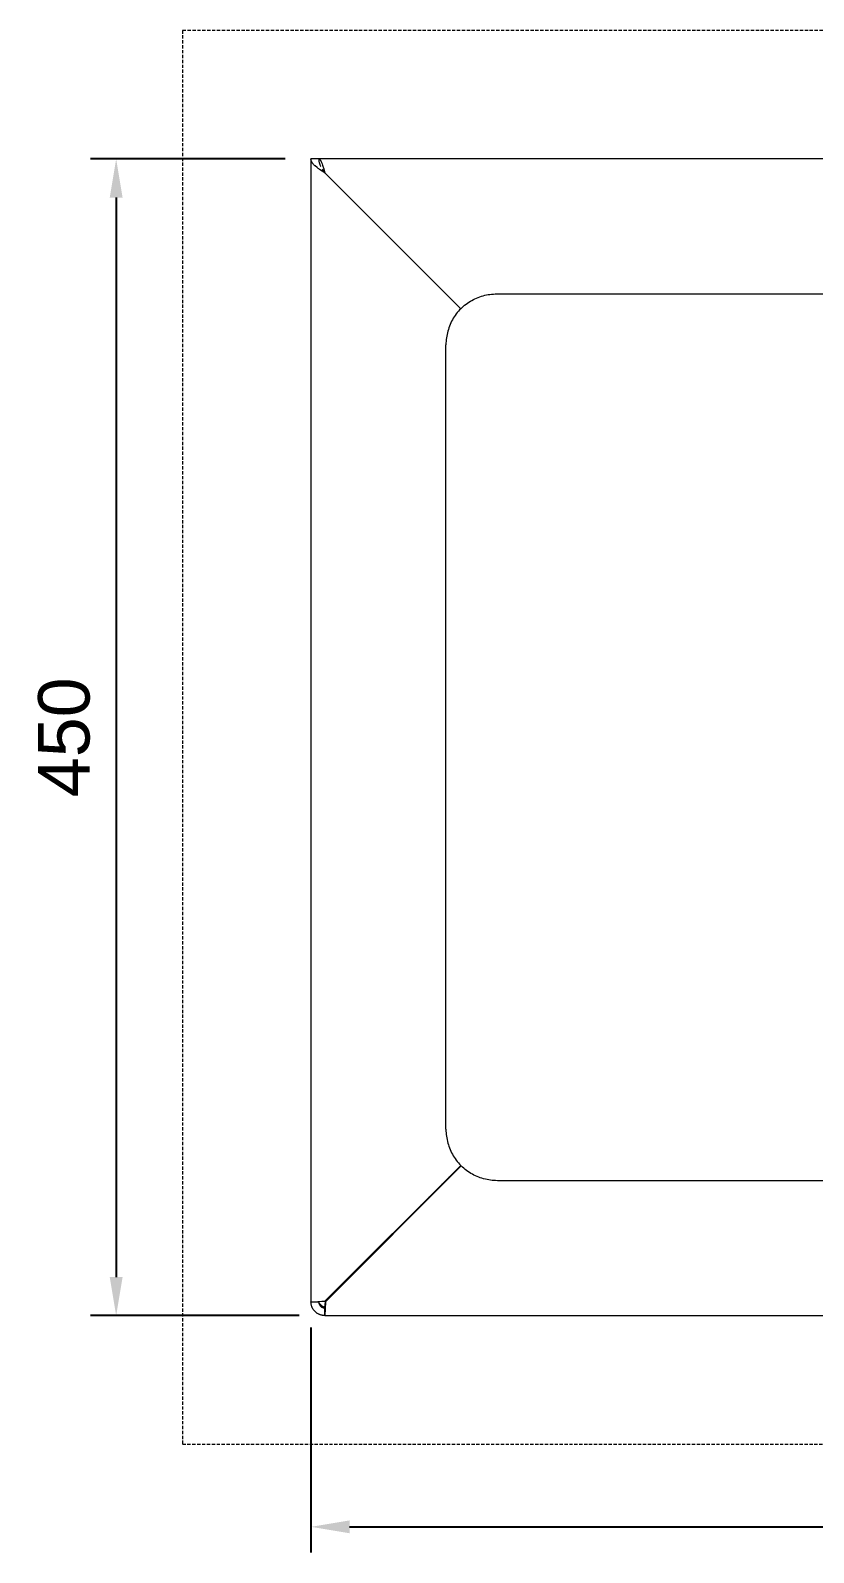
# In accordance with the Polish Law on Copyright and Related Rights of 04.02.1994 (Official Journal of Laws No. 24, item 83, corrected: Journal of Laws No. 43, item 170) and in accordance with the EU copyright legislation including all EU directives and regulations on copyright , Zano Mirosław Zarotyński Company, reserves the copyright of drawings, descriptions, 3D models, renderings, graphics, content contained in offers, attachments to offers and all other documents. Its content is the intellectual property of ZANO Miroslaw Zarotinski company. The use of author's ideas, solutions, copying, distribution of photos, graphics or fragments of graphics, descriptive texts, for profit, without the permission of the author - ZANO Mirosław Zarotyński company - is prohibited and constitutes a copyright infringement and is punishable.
# Model space of a CAD drawing. Header units: millimetres. Extents: x 7 to 2510, y -101 to 1516.
# Drawn here: x 7 to 312, y -101 to 492 of the extents above; entities that cross this region are included whole.
import ezdxf

# ---------------------------------------------------------------- set-up
doc = ezdxf.new("R2010")
doc.units = ezdxf.units.MM
doc.linetypes.add('HIDDEN', pattern=[1.905, 1.27, -0.635])
for name, color, linetype, lineweight in [('ZANO_R', 7, 'Continuous', 0), ('ZANO_R_przerywana', 7, 'HIDDEN', 0), ('ZANO_W', 1, 'Continuous', 0)]:
    doc.layers.add(name, color=color, linetype=linetype, lineweight=lineweight)
doc.styles.add('Arial', font='arial.ttf')
doc.styles.get("Standard").update_dxf_attribs({"font": 'ARIALUNI.TTF'})
doc.dimstyles.new('pl i ang', dxfattribs={"dimtxt": 50, "dimasz": 50, "dimexe": 1.25, "dimexo": 0.625, "dimgap": 10, "dimtad": 1, "dimtoh": 1, "dimtxsty": 'Standard', "dimcen": 2.5, "dimclrd": 1, "dimclre": 1, "dimclrt": 1, "dimadec": 0, "dimazin": 0, "dimtfac": 1, "dimtmove": 0, "dimatfit": 3, "dimfxl": 1, "dimarcsym": 1})

# ---------------------------------------------------------------- blocks, each defined once
blk = doc.blocks.new('*D393')
at = {"layer": 'ZANO_W', "color": 1, "lineweight": -2}
for p, q in [((106.16, 441.55), (30.4, 441.55)), ((40.4, 426.55), (40.4, 6.55)), ((111.56, -8.45), (30.4, -8.45))]:
    blk.add_line(p, q, dxfattribs=at)
at = {"layer": 'ZANO_W', "color": 1}
for points in [[(42.9, 426.55), (37.9, 426.55), (40.4, 441.55)], [(37.9, 6.55), (42.9, 6.55), (40.4, -8.45)]]:
    blk.add_solid(points, dxfattribs=at)
at = {"layer": 'ZANO_W', "color": 1, "insert": (20.19, 216.55), "char_height": 20, "attachment_point": 5, "rotation": 90, "style": 'Arial'}
blk.add_mtext('450', dxfattribs=at)
blk = doc.blocks.new('*D394')
at = {"layer": 'ZANO_W', "color": 1, "lineweight": -2}
for p, q in [((116.16, -13.05), (116.16, -100.63)), ((566.16, -13.05), (566.16, -100.63)), ((131.16, -90.63), (551.16, -90.63))]:
    blk.add_line(p, q, dxfattribs=at)
at = {"layer": 'ZANO_W', "color": 1}
for points in [[(131.16, -88.13), (131.16, -93.13), (116.16, -90.63)], [(551.16, -93.13), (551.16, -88.13), (566.16, -90.63)]]:
    blk.add_solid(points, dxfattribs=at)
at = {"layer": 'ZANO_W', "color": 1, "insert": (341.16, -70.42), "char_height": 20, "attachment_point": 5, "style": 'Arial'}
blk.add_mtext('450', dxfattribs=at)

msp = doc.modelspace()

# ---------------------------------------------------------------- linework, layer by layer
at = {"layer": 'ZANO_R'}
for p, q in [((119.16, 441.55), (116.16, 441.55)), ((116.16, 441.46), (116.16, 441.55)), ((119.16, 441.55), (116.16, 441.55)), ((116.16, 441.46), (116.16, 441.55)), ((116.16, 441.5), (116.16, -3.05)), ((116.16, 441.5), (116.16, -3.05)), ((116.16, 441.38), (116.16, 441.46)), ((116.16, 441.38), (116.16, 441.46)), ((116.17, 441.3), (116.16, 441.38)), ((116.17, 441.3), (116.16, 441.38)), ((116.18, 441.21), (116.17, 441.3)), ((116.18, 441.21), (116.17, 441.3)), ((116.2, 441.13), (116.18, 441.21)), ((116.2, 441.13), (116.18, 441.21)), ((116.21, 441.05), (116.2, 441.13)), ((116.21, 441.05), (116.2, 441.13)), ((116.23, 440.97), (116.21, 441.05)), ((116.23, 440.97), (116.21, 441.05)), ((116.25, 440.89), (116.23, 440.97)), ((116.25, 440.89), (116.23, 440.97)), ((116.28, 440.81), (116.25, 440.89)), ((116.28, 440.81), (116.25, 440.89)), ((116.31, 440.73), (116.28, 440.81)), ((116.31, 440.73), (116.28, 440.81)), ((116.33, 440.65), (116.31, 440.73)), ((116.33, 440.65), (116.31, 440.73)), ((116.37, 440.58), (116.33, 440.65)), ((116.37, 440.58), (116.33, 440.65)), ((116.4, 440.5), (116.37, 440.58)), ((116.4, 440.5), (116.37, 440.58)), ((116.44, 440.43), (116.4, 440.5)), ((116.44, 440.43), (116.4, 440.5)), ((116.48, 440.35), (116.44, 440.43)), ((116.48, 440.35), (116.44, 440.43)), ((116.52, 440.28), (116.48, 440.35)), ((116.52, 440.28), (116.48, 440.35)), ((116.57, 440.2), (116.52, 440.28)), ((116.57, 440.2), (116.52, 440.28)), ((116.67, 440.04), (116.57, 440.2)), ((116.67, 440.04), (116.57, 440.2)), ((116.78, 439.89), (116.67, 440.04)), ((116.78, 439.89), (116.67, 440.04)), ((116.89, 439.74), (116.78, 439.89)), ((116.89, 439.74), (116.78, 439.89)), ((117, 439.6), (116.89, 439.74)), ((117, 439.6), (116.89, 439.74)), ((117.12, 439.45), (117, 439.6)), ((117.12, 439.45), (117, 439.6)), ((117.25, 439.32), (117.12, 439.45)), ((117.25, 439.32), (117.12, 439.45)), ((117.38, 439.18), (117.25, 439.32)), ((117.38, 439.18), (117.25, 439.32)), ((117.51, 439.05), (117.38, 439.18)), ((117.51, 439.05), (117.38, 439.18)), ((117.65, 438.93), (117.51, 439.05)), ((117.65, 438.93), (117.51, 439.05)), ((117.74, 438.85), (117.65, 438.93)), ((117.74, 438.85), (117.65, 438.93)), ((118.56, 438.17), (117.74, 438.85)), ((118.56, 438.17), (117.74, 438.85)), ((119.16, 441.55), (119.16, 441.55)), ((119.16, 441.55), (119.17, 441.55)), ((119.16, 441.55), (119.17, 441.34)), ((119.16, 441.55), (119.16, 441.55)), ((119.16, 441.55), (119.17, 441.55)), ((119.16, 441.55), (119.17, 441.34)), ((119.17, 441.55), (119.18, 441.54)), ((119.17, 441.55), (119.18, 441.54)), ((119.17, 441.34), (119.18, 441.13)), ((119.17, 441.34), (119.18, 441.13)), ((560.76, 441.55), (119.18, 441.55)), ((560.76, 441.55), (119.18, 441.55)), ((119.18, 441.54), (119.19, 441.54)), ((119.18, 441.54), (119.19, 441.54)), ((119.18, 441.13), (119.21, 440.92)), ((119.18, 441.13), (119.21, 440.92)), ((119.19, 441.54), (119.2, 441.54)), ((119.19, 441.54), (119.2, 441.54)), ((119.2, 441.54), (119.22, 441.54)), ((119.2, 441.54), (119.22, 441.54)), ((119.21, 440.92), (119.24, 440.71)), ((119.21, 440.92), (119.24, 440.71)), ((119.22, 441.54), (119.23, 441.54)), ((119.22, 441.54), (119.23, 441.54)), ((119.23, 441.54), (119.25, 441.54)), ((119.23, 441.54), (119.25, 441.54)), ((119.24, 440.71), (119.27, 440.5)), ((119.24, 440.71), (119.27, 440.5)), ((119.25, 441.54), (119.26, 441.53)), ((119.25, 441.54), (119.26, 441.53)), ((119.26, 441.53), (119.28, 441.53)), ((119.26, 441.53), (119.28, 441.53)), ((119.27, 440.5), (119.32, 440.3)), ((119.27, 440.5), (119.32, 440.3)), ((119.28, 441.53), (119.29, 441.53)), ((119.28, 441.53), (119.29, 441.53)), ((119.29, 441.53), (119.29, 441.52)), ((119.29, 441.53), (119.29, 441.52)), ((119.29, 441.52), (119.3, 441.52)), ((119.29, 441.52), (119.3, 441.52)), ((119.3, 441.52), (119.31, 441.52)), ((119.3, 441.52), (119.31, 441.52)), ((119.31, 441.52), (119.33, 441.51)), ((119.31, 441.52), (119.33, 441.51)), ((119.32, 440.3), (119.37, 440.09)), ((119.32, 440.3), (119.37, 440.09)), ((119.33, 441.51), (119.35, 441.5)), ((119.33, 441.51), (119.35, 441.5)), ((119.35, 441.5), (119.36, 441.5)), ((119.35, 441.5), (119.36, 441.5)), ((119.36, 441.5), (119.38, 441.49)), ((119.36, 441.5), (119.38, 441.49)), ((119.37, 440.09), (119.43, 439.89)), ((119.37, 440.09), (119.43, 439.89)), ((119.38, 441.49), (119.4, 441.48)), ((119.38, 441.49), (119.4, 441.48)), ((119.4, 441.48), (119.41, 441.47)), ((119.4, 441.48), (119.41, 441.47)), ((119.41, 441.47), (119.43, 441.46)), ((119.41, 441.47), (119.43, 441.46)), ((119.43, 441.46), (119.44, 441.45)), ((119.43, 441.46), (119.44, 441.45)), ((119.43, 439.89), (119.49, 439.69)), ((119.43, 439.89), (119.49, 439.69)), ((119.44, 441.45), (119.46, 441.44)), ((119.44, 441.45), (119.46, 441.44)), ((119.46, 441.44), (119.47, 441.43)), ((119.46, 441.44), (119.47, 441.43)), ((119.47, 441.43), (119.49, 441.42)), ((119.47, 441.43), (119.49, 441.42)), ((119.49, 441.42), (119.5, 441.41)), ((119.49, 441.42), (119.5, 441.41)), ((119.49, 439.69), (119.56, 439.49)), ((119.49, 439.69), (119.56, 439.49)), ((119.5, 441.41), (119.52, 441.4)), ((119.5, 441.41), (119.52, 441.4)), ((119.52, 441.4), (119.53, 441.38)), ((119.52, 441.4), (119.53, 441.38)), ((119.53, 441.38), (119.55, 441.37)), ((119.53, 441.38), (119.55, 441.37)), ((119.55, 441.37), (119.57, 441.35)), ((119.55, 441.37), (119.57, 441.35)), ((119.56, 439.49), (119.64, 439.3)), ((119.56, 439.49), (119.64, 439.3)), ((119.57, 441.35), (119.58, 441.34)), ((119.57, 441.35), (119.58, 441.34)), ((119.58, 441.34), (119.6, 441.32)), ((119.58, 441.34), (119.6, 441.32)), ((119.6, 441.32), (119.62, 441.3)), ((119.6, 441.32), (119.62, 441.3)), ((119.62, 441.3), (119.63, 441.28)), ((119.62, 441.3), (119.63, 441.28)), ((119.63, 441.28), (119.67, 441.25)), ((119.63, 441.28), (119.67, 441.25)), ((119.64, 439.3), (119.72, 439.11)), ((119.64, 439.3), (119.72, 439.11)), ((119.67, 441.25), (119.7, 441.21)), ((119.67, 441.25), (119.7, 441.21)), ((119.7, 441.21), (119.74, 441.16)), ((119.7, 441.21), (119.74, 441.16)), ((119.72, 439.11), (119.81, 438.92)), ((119.72, 439.11), (119.81, 438.92)), ((119.74, 441.16), (119.77, 441.12)), ((119.74, 441.16), (119.77, 441.12)), ((119.77, 441.12), (119.8, 441.07)), ((119.77, 441.12), (119.8, 441.07)), ((119.8, 441.07), (119.84, 441.02)), ((119.8, 441.07), (119.84, 441.02)), ((119.81, 438.92), (119.91, 438.73)), ((119.81, 438.92), (119.91, 438.73)), ((119.84, 441.02), (119.87, 440.97)), ((119.84, 441.02), (119.87, 440.97)), ((119.87, 440.97), (119.94, 440.86)), ((119.87, 440.97), (119.94, 440.86)), ((119.91, 438.73), (120.01, 438.55)), ((119.91, 438.73), (120.01, 438.55)), ((119.94, 440.86), (120.01, 440.73)), ((119.94, 440.86), (120.01, 440.73)), ((120.01, 440.73), (120.08, 440.59)), ((120.01, 440.73), (120.08, 440.59)), ((120.08, 440.59), (120.14, 440.46)), ((120.08, 440.59), (120.14, 440.46)), ((120.14, 440.46), (120.21, 440.32)), ((120.14, 440.46), (120.21, 440.32)), ((120.21, 440.32), (120.28, 440.14)), ((120.21, 440.32), (120.28, 440.14)), ((120.28, 440.14), (120.36, 439.97)), ((120.28, 440.14), (120.36, 439.97)), ((120.36, 439.97), (120.49, 439.61)), ((120.36, 439.97), (120.49, 439.61)), ((120.49, 439.61), (120.65, 439.18)), ((120.49, 439.61), (120.65, 439.18)), ((120.65, 439.18), (120.79, 438.74)), ((120.65, 439.18), (120.79, 438.74)), ((120.79, 438.74), (121.12, 437.66)), ((120.79, 438.74), (121.12, 437.66)), ((118.95, 437.88), (118.56, 438.17)), ((118.95, 437.88), (118.56, 438.17)), ((119.19, 437.71), (118.95, 437.88)), ((119.19, 437.71), (118.95, 437.88)), ((119.49, 437.5), (119.19, 437.71)), ((119.49, 437.5), (119.19, 437.71)), ((120.5, 436.82), (119.49, 437.5)), ((120.5, 436.82), (119.49, 437.5)), ((120.9, 436.57), (120.5, 436.82)), ((120.9, 436.57), (120.5, 436.82)), ((121.56, 436.15), (120.61, 437.54)), ((121.56, 436.15), (120.61, 437.54)), ((121.29, 436.31), (120.9, 436.57)), ((121.29, 436.31), (120.9, 436.57)), ((121.12, 437.66), (121.56, 436.15)), ((121.12, 437.66), (121.56, 436.15)), ((121.56, 436.15), (121.29, 436.31)), ((121.56, 436.15), (121.29, 436.31)), ((121.56, 436.15), (174.41, 383.29)), ((121.56, 436.15), (174.41, 383.29)), ((175.92, 384.64), (176.46, 385.06)), ((175.92, 384.64), (176.46, 385.06)), ((176.46, 385.06), (177.01, 385.45)), ((176.46, 385.06), (177.01, 385.45)), ((177.01, 385.45), (177.57, 385.83)), ((177.01, 385.45), (177.57, 385.83)), ((177.57, 385.83), (178.14, 386.19)), ((177.57, 385.83), (178.14, 386.19)), ((178.14, 386.19), (178.73, 386.53)), ((178.14, 386.19), (178.73, 386.53)), ((178.73, 386.53), (179.32, 386.85)), ((178.73, 386.53), (179.32, 386.85)), ((179.32, 386.85), (179.93, 387.14)), ((179.32, 386.85), (179.93, 387.14)), ((179.93, 387.14), (180.55, 387.42)), ((179.93, 387.14), (180.55, 387.42)), ((180.55, 387.42), (181.17, 387.68)), ((180.55, 387.42), (181.17, 387.68)), ((181.17, 387.68), (181.81, 387.91)), ((181.17, 387.68), (181.81, 387.91)), ((181.81, 387.91), (182.45, 388.13)), ((181.81, 387.91), (182.45, 388.13)), ((182.45, 388.13), (183.1, 388.32)), ((182.45, 388.13), (183.1, 388.32)), ((183.1, 388.32), (183.75, 388.49)), ((183.1, 388.32), (183.75, 388.49)), ((183.75, 388.49), (184.41, 388.64)), ((183.75, 388.49), (184.41, 388.64)), ((184.41, 388.64), (185.08, 388.76)), ((184.41, 388.64), (185.08, 388.76)), ((185.08, 388.76), (185.75, 388.86)), ((185.08, 388.76), (185.75, 388.86)), ((185.75, 388.86), (186.42, 388.94)), ((185.75, 388.86), (186.42, 388.94)), ((186.42, 388.94), (187.09, 389)), ((186.42, 388.94), (187.09, 389)), ((187.09, 389), (187.77, 389.03)), ((187.09, 389), (187.77, 389.03)), ((187.77, 389.03), (188.44, 389.05)), ((187.77, 389.03), (188.44, 389.05)), ((188.44, 389.05), (493.66, 389.05)), ((188.44, 389.05), (493.66, 389.05)), ((171.51, 379.56), (171.18, 378.97)), ((171.51, 379.56), (171.18, 378.97)), ((171.87, 380.13), (171.51, 379.56)), ((171.87, 380.13), (171.51, 379.56)), ((172.25, 380.7), (171.87, 380.13)), ((172.25, 380.7), (171.87, 380.13)), ((172.65, 381.24), (172.25, 380.7)), ((172.65, 381.24), (172.25, 380.7)), ((173.06, 381.78), (172.65, 381.24)), ((173.06, 381.78), (172.65, 381.24)), ((173.49, 382.3), (173.06, 381.78)), ((173.49, 382.3), (173.06, 381.78)), ((173.94, 382.8), (173.49, 382.3)), ((173.94, 382.8), (173.49, 382.3)), ((174.41, 383.29), (173.94, 382.8)), ((174.41, 383.29), (173.94, 382.8)), ((174.41, 383.29), (174.9, 383.76)), ((174.41, 383.29), (174.9, 383.76)), ((174.9, 383.76), (175.4, 384.21)), ((174.9, 383.76), (175.4, 384.21)), ((175.4, 384.21), (175.92, 384.64)), ((175.4, 384.21), (175.92, 384.64)), ((169.07, 373.29), (168.94, 372.62)), ((169.07, 373.29), (168.94, 372.62)), ((169.21, 373.95), (169.07, 373.29)), ((169.21, 373.95), (169.07, 373.29)), ((169.38, 374.6), (169.21, 373.95)), ((169.38, 374.6), (169.21, 373.95)), ((169.58, 375.25), (169.38, 374.6)), ((169.58, 375.25), (169.38, 374.6)), ((169.79, 375.89), (169.58, 375.25)), ((169.79, 375.89), (169.58, 375.25)), ((170.03, 376.53), (169.79, 375.89)), ((170.03, 376.53), (169.79, 375.89)), ((170.28, 377.15), (170.03, 376.53)), ((170.28, 377.15), (170.03, 376.53)), ((170.56, 377.77), (170.28, 377.15)), ((170.56, 377.77), (170.28, 377.15)), ((170.86, 378.38), (170.56, 377.77)), ((170.86, 378.38), (170.56, 377.77)), ((171.18, 378.97), (170.86, 378.38)), ((171.18, 378.97), (170.86, 378.38)), ((168.67, 369.93), (168.66, 369.26)), ((168.67, 369.93), (168.66, 369.26)), ((168.66, 64.05), (168.66, 369.26)), ((168.66, 64.05), (168.66, 369.26)), ((168.7, 370.61), (168.67, 369.93)), ((168.7, 370.61), (168.67, 369.93)), ((168.76, 371.28), (168.7, 370.61)), ((168.76, 371.28), (168.7, 370.61)), ((168.84, 371.96), (168.76, 371.28)), ((168.84, 371.96), (168.76, 371.28)), ((168.94, 372.62), (168.84, 371.96)), ((168.94, 372.62), (168.84, 371.96)), ((168.66, 64.05), (168.67, 63.37)), ((168.66, 64.05), (168.67, 63.37)), ((168.67, 63.37), (168.7, 62.69)), ((168.67, 63.37), (168.7, 62.69)), ((168.7, 62.69), (168.76, 62.02)), ((168.7, 62.69), (168.76, 62.02)), ((168.76, 62.02), (168.84, 61.35)), ((168.76, 62.02), (168.84, 61.35)), ((168.84, 61.35), (168.94, 60.68)), ((168.84, 61.35), (168.94, 60.68)), ((168.94, 60.68), (169.07, 60.01)), ((168.94, 60.68), (169.07, 60.01)), ((169.07, 60.01), (169.21, 59.35)), ((169.07, 60.01), (169.21, 59.35)), ((169.21, 59.35), (169.38, 58.7)), ((169.21, 59.35), (169.38, 58.7)), ((169.38, 58.7), (169.58, 58.05)), ((169.38, 58.7), (169.58, 58.05)), ((169.58, 58.05), (169.79, 57.41)), ((169.58, 58.05), (169.79, 57.41)), ((169.79, 57.41), (170.03, 56.78)), ((169.79, 57.41), (170.03, 56.78)), ((170.03, 56.78), (170.28, 56.15)), ((170.03, 56.78), (170.28, 56.15)), ((170.28, 56.15), (170.56, 55.53)), ((170.28, 56.15), (170.56, 55.53)), ((170.56, 55.53), (170.86, 54.93)), ((170.56, 55.53), (170.86, 54.93)), ((170.86, 54.93), (171.18, 54.33)), ((170.86, 54.93), (171.18, 54.33)), ((171.18, 54.33), (171.51, 53.74)), ((171.18, 54.33), (171.51, 53.74)), ((171.51, 53.74), (171.87, 53.17)), ((171.51, 53.74), (171.87, 53.17)), ((174.41, 50.01), (121.56, -2.84)), ((174.41, 50.01), (121.56, -2.84)), ((121.77, -3.05), (174.62, 49.8)), ((121.77, -3.05), (174.62, 49.8)), ((171.87, 53.17), (172.25, 52.61)), ((171.87, 53.17), (172.25, 52.61)), ((172.25, 52.61), (172.65, 52.06)), ((172.25, 52.61), (172.65, 52.06)), ((172.65, 52.06), (173.06, 51.53)), ((172.65, 52.06), (173.06, 51.53)), ((173.06, 51.53), (173.49, 51)), ((173.06, 51.53), (173.49, 51)), ((173.49, 51), (173.94, 50.5)), ((173.49, 51), (173.94, 50.5)), ((173.94, 50.5), (174.41, 50.01)), ((173.94, 50.5), (174.41, 50.01)), ((175.11, 49.33), (174.62, 49.8)), ((175.11, 49.33), (174.62, 49.8)), ((175.62, 48.88), (175.11, 49.33)), ((175.62, 48.88), (175.11, 49.33)), ((176.14, 48.45), (175.62, 48.88)), ((176.14, 48.45), (175.62, 48.88)), ((176.67, 48.03), (176.14, 48.45)), ((176.67, 48.03), (176.14, 48.45)), ((177.22, 47.64), (176.67, 48.03)), ((177.22, 47.64), (176.67, 48.03)), ((177.78, 47.26), (177.22, 47.64)), ((177.78, 47.26), (177.22, 47.64)), ((166.12, 41.64), (166.08, 41.68)), ((166.12, 41.64), (166.08, 41.68)), ((166.12, 41.72), (166.15, 41.61)), ((166.12, 41.72), (166.15, 41.61)), ((166.16, 41.59), (166.12, 41.64)), ((166.16, 41.59), (166.12, 41.64)), ((166.21, 41.55), (166.16, 41.59)), ((166.21, 41.55), (166.16, 41.59)), ((166.25, 41.51), (166.21, 41.55)), ((166.25, 41.51), (166.21, 41.55)), ((166.29, 41.47), (166.25, 41.51)), ((166.29, 41.47), (166.25, 41.51)), ((166.44, 41.82), (166.35, 41.95)), ((166.44, 41.82), (166.35, 41.95)), ((166.53, 41.7), (166.44, 41.82)), ((166.53, 41.7), (166.44, 41.82)), ((167.23, 42.69), (167.17, 42.77)), ((167.23, 42.69), (167.17, 42.77)), ((167.31, 42.62), (167.23, 42.69)), ((167.31, 42.62), (167.23, 42.69)), ((167.38, 42.55), (167.31, 42.62)), ((167.38, 42.55), (167.31, 42.62)), ((168.58, 44.18), (168.62, 44.14)), ((168.58, 44.18), (168.62, 44.14)), ((168.62, 44.14), (168.66, 44.09)), ((168.62, 44.14), (168.66, 44.09)), ((168.66, 44.09), (168.71, 44.05)), ((168.66, 44.09), (168.71, 44.05)), ((168.71, 44.05), (168.75, 44.01)), ((168.71, 44.05), (168.75, 44.01)), ((168.75, 44.01), (168.79, 43.97)), ((168.75, 44.01), (168.79, 43.97)), ((169.96, 45.35), (169.74, 45.35)), ((169.96, 45.35), (169.74, 45.35)), ((169.97, 45.14), (169.96, 45.35)), ((169.97, 45.14), (169.96, 45.35)), ((178.35, 46.9), (177.78, 47.26)), ((178.35, 46.9), (177.78, 47.26)), ((178.94, 46.56), (178.35, 46.9)), ((178.94, 46.56), (178.35, 46.9)), ((179.54, 46.25), (178.94, 46.56)), ((179.54, 46.25), (178.94, 46.56)), ((180.14, 45.95), (179.54, 46.25)), ((180.14, 45.95), (179.54, 46.25)), ((180.76, 45.67), (180.14, 45.95)), ((180.76, 45.67), (180.14, 45.95)), ((181.39, 45.41), (180.76, 45.67)), ((181.39, 45.41), (180.76, 45.67)), ((182.02, 45.18), (181.39, 45.41)), ((182.02, 45.18), (181.39, 45.41)), ((182.66, 44.96), (182.02, 45.18)), ((182.66, 44.96), (182.02, 45.18)), ((183.31, 44.77), (182.66, 44.96)), ((183.31, 44.77), (182.66, 44.96)), ((183.97, 44.6), (183.31, 44.77)), ((183.97, 44.6), (183.31, 44.77)), ((184.63, 44.46), (183.97, 44.6)), ((184.63, 44.46), (183.97, 44.6)), ((185.29, 44.33), (184.63, 44.46)), ((185.29, 44.33), (184.63, 44.46)), ((185.96, 44.23), (185.29, 44.33)), ((185.96, 44.23), (185.29, 44.33)), ((186.63, 44.15), (185.96, 44.23)), ((186.63, 44.15), (185.96, 44.23)), ((187.3, 44.09), (186.63, 44.15)), ((187.3, 44.09), (186.63, 44.15)), ((187.98, 44.06), (187.3, 44.09)), ((187.98, 44.06), (187.3, 44.09)), ((188.66, 44.05), (187.98, 44.06)), ((188.66, 44.05), (187.98, 44.06)), ((493.87, 44.05), (188.66, 44.05)), ((493.87, 44.05), (188.66, 44.05)), ((162.16, 37.33), (162.16, 37.76)), ((162.16, 37.33), (162.16, 37.76)), ((164.67, 40.27), (164.73, 40.19)), ((164.67, 40.27), (164.73, 40.19)), ((164.73, 40.19), (164.81, 40.12)), ((164.73, 40.19), (164.81, 40.12)), ((164.81, 40.12), (164.88, 40.05)), ((164.81, 40.12), (164.88, 40.05)), ((159.16, 34.33), (159.16, 34.76)), ((159.16, 34.33), (159.16, 34.76)), ((116.16, -3.05), (121.56, -2.84)), ((116.16, -3.05), (121.56, -2.84)), ((116.16, -3.05), (119.16, -3.05)), ((116.16, -3.24), (116.16, -3.05)), ((116.16, -3.05), (119.16, -3.05)), ((116.16, -3.24), (116.16, -3.05)), ((116.17, -3.42), (116.16, -3.24)), ((116.17, -3.42), (116.16, -3.24)), ((116.19, -3.61), (116.17, -3.42)), ((116.19, -3.61), (116.17, -3.42)), ((116.21, -3.79), (116.19, -3.61)), ((116.21, -3.79), (116.19, -3.61)), ((116.24, -3.97), (116.21, -3.79)), ((116.24, -3.97), (116.21, -3.79)), ((116.27, -4.15), (116.24, -3.97)), ((116.27, -4.15), (116.24, -3.97)), ((116.31, -4.33), (116.27, -4.15)), ((116.31, -4.33), (116.27, -4.15)), ((116.36, -4.51), (116.31, -4.33)), ((116.36, -4.51), (116.31, -4.33)), ((116.41, -4.69), (116.36, -4.51)), ((116.41, -4.69), (116.36, -4.51)), ((116.47, -4.86), (116.41, -4.69)), ((116.47, -4.86), (116.41, -4.69)), ((116.53, -5.04), (116.47, -4.86)), ((116.53, -5.04), (116.47, -4.86)), ((116.6, -5.21), (116.53, -5.04)), ((116.6, -5.21), (116.53, -5.04)), ((116.68, -5.37), (116.6, -5.21)), ((116.68, -5.37), (116.6, -5.21)), ((116.76, -5.54), (116.68, -5.37)), ((116.76, -5.54), (116.68, -5.37)), ((116.85, -5.7), (116.76, -5.54)), ((116.85, -5.7), (116.76, -5.54)), ((116.94, -5.86), (116.85, -5.7)), ((116.94, -5.86), (116.85, -5.7)), ((117.04, -6.02), (116.94, -5.86)), ((117.04, -6.02), (116.94, -5.86)), ((121.56, -2.84), (119.16, -3.05)), ((121.56, -2.84), (119.16, -3.05)), ((119.16, -3.05), (119.16, -3.14)), ((119.16, -3.05), (119.16, -3.14)), ((119.16, -3.09), (119.16, -3.11)), ((119.16, -3.09), (119.16, -3.11)), ((119.16, -3.11), (119.16, -3.12)), ((119.16, -3.11), (119.16, -3.12)), ((119.16, -3.12), (119.16, -3.14)), ((119.16, -3.12), (119.16, -3.14)), ((119.16, -3.14), (119.16, -3.15)), ((119.16, -3.14), (119.16, -3.22)), ((119.16, -3.14), (119.16, -3.15)), ((119.16, -3.14), (119.16, -3.22)), ((119.16, -3.15), (119.16, -3.17)), ((119.16, -3.15), (119.16, -3.17)), ((119.16, -3.17), (119.17, -3.19)), ((119.16, -3.17), (119.17, -3.19)), ((119.16, -3.22), (119.17, -3.3)), ((119.16, -3.22), (119.17, -3.3)), ((119.17, -3.19), (119.17, -3.22)), ((119.17, -3.19), (119.17, -3.22)), ((119.17, -3.22), (119.18, -3.25)), ((119.17, -3.22), (119.18, -3.25)), ((119.17, -3.3), (119.18, -3.38)), ((119.17, -3.3), (119.18, -3.38)), ((119.18, -3.25), (119.19, -3.28)), ((119.18, -3.25), (119.19, -3.28)), ((119.18, -3.38), (119.19, -3.46)), ((119.18, -3.38), (119.19, -3.46)), ((119.19, -3.28), (119.19, -3.31)), ((119.19, -3.28), (119.19, -3.31)), ((119.19, -3.31), (119.2, -3.34)), ((119.19, -3.31), (119.2, -3.34)), ((119.19, -3.46), (119.21, -3.54)), ((119.19, -3.46), (119.21, -3.54)), ((119.2, -3.34), (119.21, -3.37)), ((119.2, -3.34), (119.21, -3.37)), ((119.21, -3.37), (119.23, -3.41)), ((119.21, -3.37), (119.23, -3.41)), ((119.21, -3.54), (119.23, -3.62)), ((119.21, -3.54), (119.23, -3.62)), ((119.23, -3.41), (119.24, -3.44)), ((119.23, -3.41), (119.24, -3.44)), ((119.23, -3.62), (119.25, -3.7)), ((119.23, -3.62), (119.25, -3.7)), ((119.24, -3.44), (119.25, -3.47)), ((119.24, -3.44), (119.25, -3.47)), ((119.25, -3.47), (119.27, -3.5)), ((119.25, -3.47), (119.27, -3.5)), ((119.25, -3.7), (119.27, -3.78)), ((119.25, -3.7), (119.27, -3.78)), ((119.27, -3.5), (119.28, -3.53)), ((119.27, -3.5), (119.28, -3.53)), ((119.27, -3.78), (119.3, -3.86)), ((119.27, -3.78), (119.3, -3.86)), ((119.28, -3.53), (119.3, -3.56)), ((119.28, -3.53), (119.3, -3.56)), ((119.3, -3.56), (119.31, -3.59)), ((119.3, -3.56), (119.31, -3.59)), ((119.3, -3.86), (119.32, -3.93)), ((119.3, -3.86), (119.32, -3.93)), ((119.31, -3.59), (119.33, -3.62)), ((119.31, -3.59), (119.33, -3.62)), ((119.32, -3.93), (119.36, -4.01)), ((119.32, -3.93), (119.36, -4.01)), ((119.33, -3.62), (119.35, -3.65)), ((119.33, -3.62), (119.35, -3.65)), ((119.35, -3.65), (119.37, -3.68)), ((119.35, -3.65), (119.37, -3.68)), ((119.36, -4.01), (119.39, -4.09)), ((119.36, -4.01), (119.39, -4.09)), ((119.37, -3.68), (119.39, -3.71)), ((119.37, -3.68), (119.39, -3.71)), ((119.39, -3.71), (119.42, -3.74)), ((119.39, -3.71), (119.42, -3.74)), ((119.39, -4.09), (119.43, -4.16)), ((119.39, -4.09), (119.43, -4.16)), ((119.42, -3.74), (119.44, -3.77)), ((119.42, -3.74), (119.44, -3.77)), ((119.43, -4.16), (119.46, -4.23)), ((119.43, -4.16), (119.46, -4.23)), ((119.44, -3.77), (119.49, -3.83)), ((119.44, -3.77), (119.49, -3.83)), ((119.46, -4.23), (119.51, -4.3)), ((119.46, -4.23), (119.51, -4.3)), ((119.49, -3.83), (119.52, -3.86)), ((119.49, -3.83), (119.52, -3.86)), ((119.51, -4.3), (119.55, -4.37)), ((119.51, -4.3), (119.55, -4.37)), ((119.52, -3.86), (119.54, -3.9)), ((119.52, -3.86), (119.54, -3.9)), ((119.54, -3.9), (119.61, -3.96)), ((119.54, -3.9), (119.61, -3.96)), ((119.55, -4.37), (119.6, -4.44)), ((119.55, -4.37), (119.6, -4.44)), ((119.6, -4.44), (119.64, -4.5)), ((119.6, -4.44), (119.64, -4.5)), ((119.61, -3.96), (119.67, -4.03)), ((119.61, -3.96), (119.67, -4.03)), ((119.64, -4.5), (119.7, -4.57)), ((119.64, -4.5), (119.7, -4.57)), ((119.67, -4.03), (119.73, -4.09)), ((119.67, -4.03), (119.73, -4.09)), ((119.7, -4.57), (119.75, -4.63)), ((119.7, -4.57), (119.75, -4.63)), ((119.73, -4.09), (119.81, -4.16)), ((119.73, -4.09), (119.81, -4.16)), ((119.75, -4.63), (119.8, -4.69)), ((119.75, -4.63), (119.8, -4.69)), ((119.8, -4.69), (119.86, -4.75)), ((119.8, -4.69), (119.86, -4.75)), ((119.81, -4.16), (119.88, -4.22)), ((119.81, -4.16), (119.88, -4.22)), ((119.86, -4.75), (119.92, -4.81)), ((119.86, -4.75), (119.92, -4.81)), ((119.88, -4.22), (119.96, -4.29)), ((119.88, -4.22), (119.96, -4.29)), ((119.92, -4.81), (119.98, -4.86)), ((119.92, -4.81), (119.98, -4.86)), ((119.96, -4.29), (120.03, -4.35)), ((119.96, -4.29), (120.03, -4.35)), ((119.98, -4.86), (120.04, -4.92)), ((119.98, -4.86), (120.04, -4.92)), ((120.03, -4.35), (120.13, -4.42)), ((120.03, -4.35), (120.13, -4.42)), ((120.04, -4.92), (120.11, -4.97)), ((120.04, -4.92), (120.11, -4.97)), ((121.56, -5.35), (120.09, -4.95)), ((121.56, -5.35), (120.09, -4.95)), ((120.11, -4.97), (120.17, -5.02)), ((120.11, -4.97), (120.17, -5.02)), ((120.13, -4.42), (120.23, -4.5)), ((120.13, -4.42), (120.23, -4.5)), ((120.17, -5.02), (120.24, -5.06)), ((120.17, -5.02), (120.24, -5.06)), ((120.23, -4.5), (120.43, -4.64)), ((120.23, -4.5), (120.43, -4.64)), ((120.24, -5.06), (120.31, -5.11)), ((120.24, -5.06), (120.31, -5.11)), ((120.31, -5.11), (120.38, -5.15)), ((120.31, -5.11), (120.38, -5.15)), ((120.38, -5.15), (120.45, -5.19)), ((120.38, -5.15), (120.45, -5.19)), ((120.43, -4.64), (120.65, -4.79)), ((120.43, -4.64), (120.65, -4.79)), ((120.45, -5.19), (120.53, -5.22)), ((120.45, -5.19), (120.53, -5.22)), ((120.53, -5.22), (120.6, -5.26)), ((120.53, -5.22), (120.6, -5.26)), ((120.6, -5.26), (120.68, -5.29)), ((120.6, -5.26), (120.68, -5.29)), ((120.65, -4.79), (121.56, -5.35)), ((120.65, -4.79), (121.56, -5.35)), ((120.68, -5.29), (120.75, -5.32)), ((120.68, -5.29), (120.75, -5.32)), ((120.75, -5.32), (120.83, -5.34)), ((120.75, -5.32), (120.83, -5.34)), ((120.83, -5.34), (120.91, -5.37)), ((120.83, -5.34), (120.91, -5.37)), ((120.91, -5.37), (120.99, -5.39)), ((120.91, -5.37), (120.99, -5.39)), ((120.99, -5.39), (121.07, -5.4)), ((120.99, -5.39), (121.07, -5.4)), ((121.07, -5.4), (121.15, -5.42)), ((121.07, -5.4), (121.15, -5.42)), ((121.15, -5.42), (121.23, -5.43)), ((121.15, -5.42), (121.23, -5.43)), ((121.23, -5.43), (121.31, -5.44)), ((121.23, -5.43), (121.31, -5.44)), ((121.31, -5.44), (121.39, -5.45)), ((121.31, -5.44), (121.39, -5.45)), ((121.39, -5.45), (121.47, -5.45)), ((121.39, -5.45), (121.47, -5.45)), ((121.47, -5.45), (121.56, -5.45)), ((121.47, -5.45), (121.56, -5.45)), ((121.77, -3.05), (121.56, -8.45)), ((121.77, -3.05), (121.56, -8.45)), ((121.56, -5.35), (121.6, -5.35)), ((121.56, -5.35), (121.6, -5.35)), ((121.56, -8.45), (121.56, -5.45)), ((121.56, -8.45), (121.56, -5.45)), ((121.6, -5.35), (121.77, -3.05)), ((121.6, -5.35), (121.77, -3.05)), ((117.15, -6.17), (117.04, -6.02)), ((117.15, -6.17), (117.04, -6.02)), ((117.25, -6.32), (117.15, -6.17)), ((117.25, -6.32), (117.15, -6.17)), ((117.37, -6.46), (117.25, -6.32)), ((117.37, -6.46), (117.25, -6.32)), ((117.49, -6.6), (117.37, -6.46)), ((117.49, -6.6), (117.37, -6.46)), ((117.61, -6.74), (117.49, -6.6)), ((117.61, -6.74), (117.49, -6.6)), ((117.74, -6.87), (117.61, -6.74)), ((117.74, -6.87), (117.61, -6.74)), ((117.87, -7), (117.74, -6.87)), ((117.87, -7), (117.74, -6.87)), ((118.01, -7.12), (117.87, -7)), ((118.01, -7.12), (117.87, -7)), ((118.15, -7.24), (118.01, -7.12)), ((118.15, -7.24), (118.01, -7.12)), ((118.29, -7.36), (118.15, -7.24)), ((118.29, -7.36), (118.15, -7.24)), ((118.44, -7.47), (118.29, -7.36)), ((118.44, -7.47), (118.29, -7.36)), ((118.6, -7.57), (118.44, -7.47)), ((118.6, -7.57), (118.44, -7.47)), ((118.75, -7.67), (118.6, -7.57)), ((118.75, -7.67), (118.6, -7.57)), ((118.91, -7.76), (118.75, -7.67)), ((118.91, -7.76), (118.75, -7.67)), ((119.07, -7.85), (118.91, -7.76)), ((119.07, -7.85), (118.91, -7.76)), ((119.24, -7.93), (119.07, -7.85)), ((119.24, -7.93), (119.07, -7.85)), ((119.41, -8.01), (119.24, -7.93)), ((119.41, -8.01), (119.24, -7.93)), ((119.58, -8.08), (119.41, -8.01)), ((119.58, -8.08), (119.41, -8.01)), ((119.75, -8.14), (119.58, -8.08)), ((119.75, -8.14), (119.58, -8.08)), ((119.92, -8.2), (119.75, -8.14)), ((119.92, -8.2), (119.75, -8.14)), ((120.1, -8.25), (119.92, -8.2)), ((120.1, -8.25), (119.92, -8.2)), ((120.28, -8.3), (120.1, -8.25)), ((120.28, -8.3), (120.1, -8.25)), ((120.46, -8.34), (120.28, -8.3)), ((120.46, -8.34), (120.28, -8.3)), ((120.64, -8.38), (120.46, -8.34)), ((120.64, -8.38), (120.46, -8.34)), ((120.82, -8.4), (120.64, -8.38)), ((120.82, -8.4), (120.64, -8.38)), ((121, -8.43), (120.82, -8.4)), ((121, -8.43), (120.82, -8.4)), ((121.19, -8.44), (121, -8.43)), ((121.19, -8.44), (121, -8.43)), ((121.37, -8.45), (121.19, -8.44)), ((121.37, -8.45), (121.19, -8.44)), ((121.56, -8.45), (121.37, -8.45)), ((121.56, -8.45), (121.37, -8.45)), ((121.56, -8.45), (563.14, -8.45)), ((121.56, -8.45), (563.14, -8.45))]:
    msp.add_line(p, q, dxfattribs=at)
at = {"layer": 'ZANO_R_przerywana'}
for p, q in [((616.16, 491.55), (66.16, 491.55)), ((66.16, 491.55), (66.16, -58.45)), ((66.16, -58.45), (616.16, -58.45))]:
    msp.add_line(p, q, dxfattribs=at)

# ---------------------------------------------------------------- dimensions: what is measured, and where the dimension line sits
at = {"layer": 'ZANO_W'}
dim = msp.add_linear_dim(base=(40.4, -8.45), p1=(116.16, 441.55), p2=(121.56, -8.45), angle=90, dimstyle='pl i ang', override={"dimtxt": 20, "dimasz": 15, "dimexe": 10, "dimexo": 10, "dimtoh": 0, "dimdec": 0, "dimtxsty": 'Arial', "dimtdec": 0, "dimtmove": 1}, dxfattribs=at)
dim.commit()
dim.dimension.update_dxf_attribs({"geometry": '*D393', "text_midpoint": (20.19, 216.55)})
dim = msp.add_linear_dim(base=(566.16, -90.63), p1=(116.16, -3.05), p2=(566.16, -3.05), dimstyle='pl i ang', override={"dimtxt": 20, "dimasz": 15, "dimexe": 10, "dimexo": 10, "dimtoh": 0, "dimdec": 0, "dimtxsty": 'Arial', "dimtdec": 0, "dimtmove": 1}, dxfattribs=at)
dim.commit()
dim.dimension.update_dxf_attribs({"geometry": '*D394', "text_midpoint": (341.16, -70.42)})

doc.saveas('drawing.dxf')
